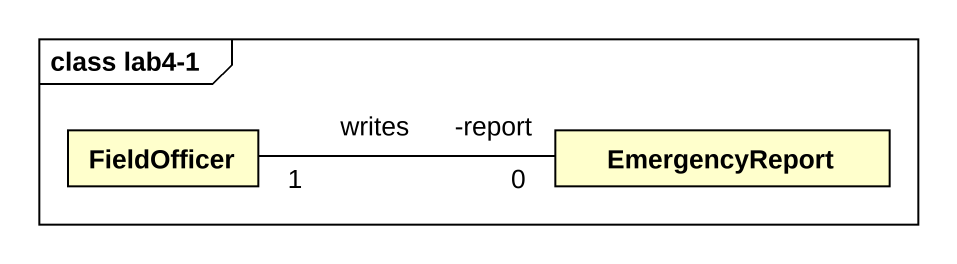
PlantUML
@startuml
mainframe class lab4-1
hide circle
hide empty members
class FieldOfficer
class EmergencyReport
FieldOfficer "1" -right- "0\n-report" EmergencyReport : writes
@enduml
